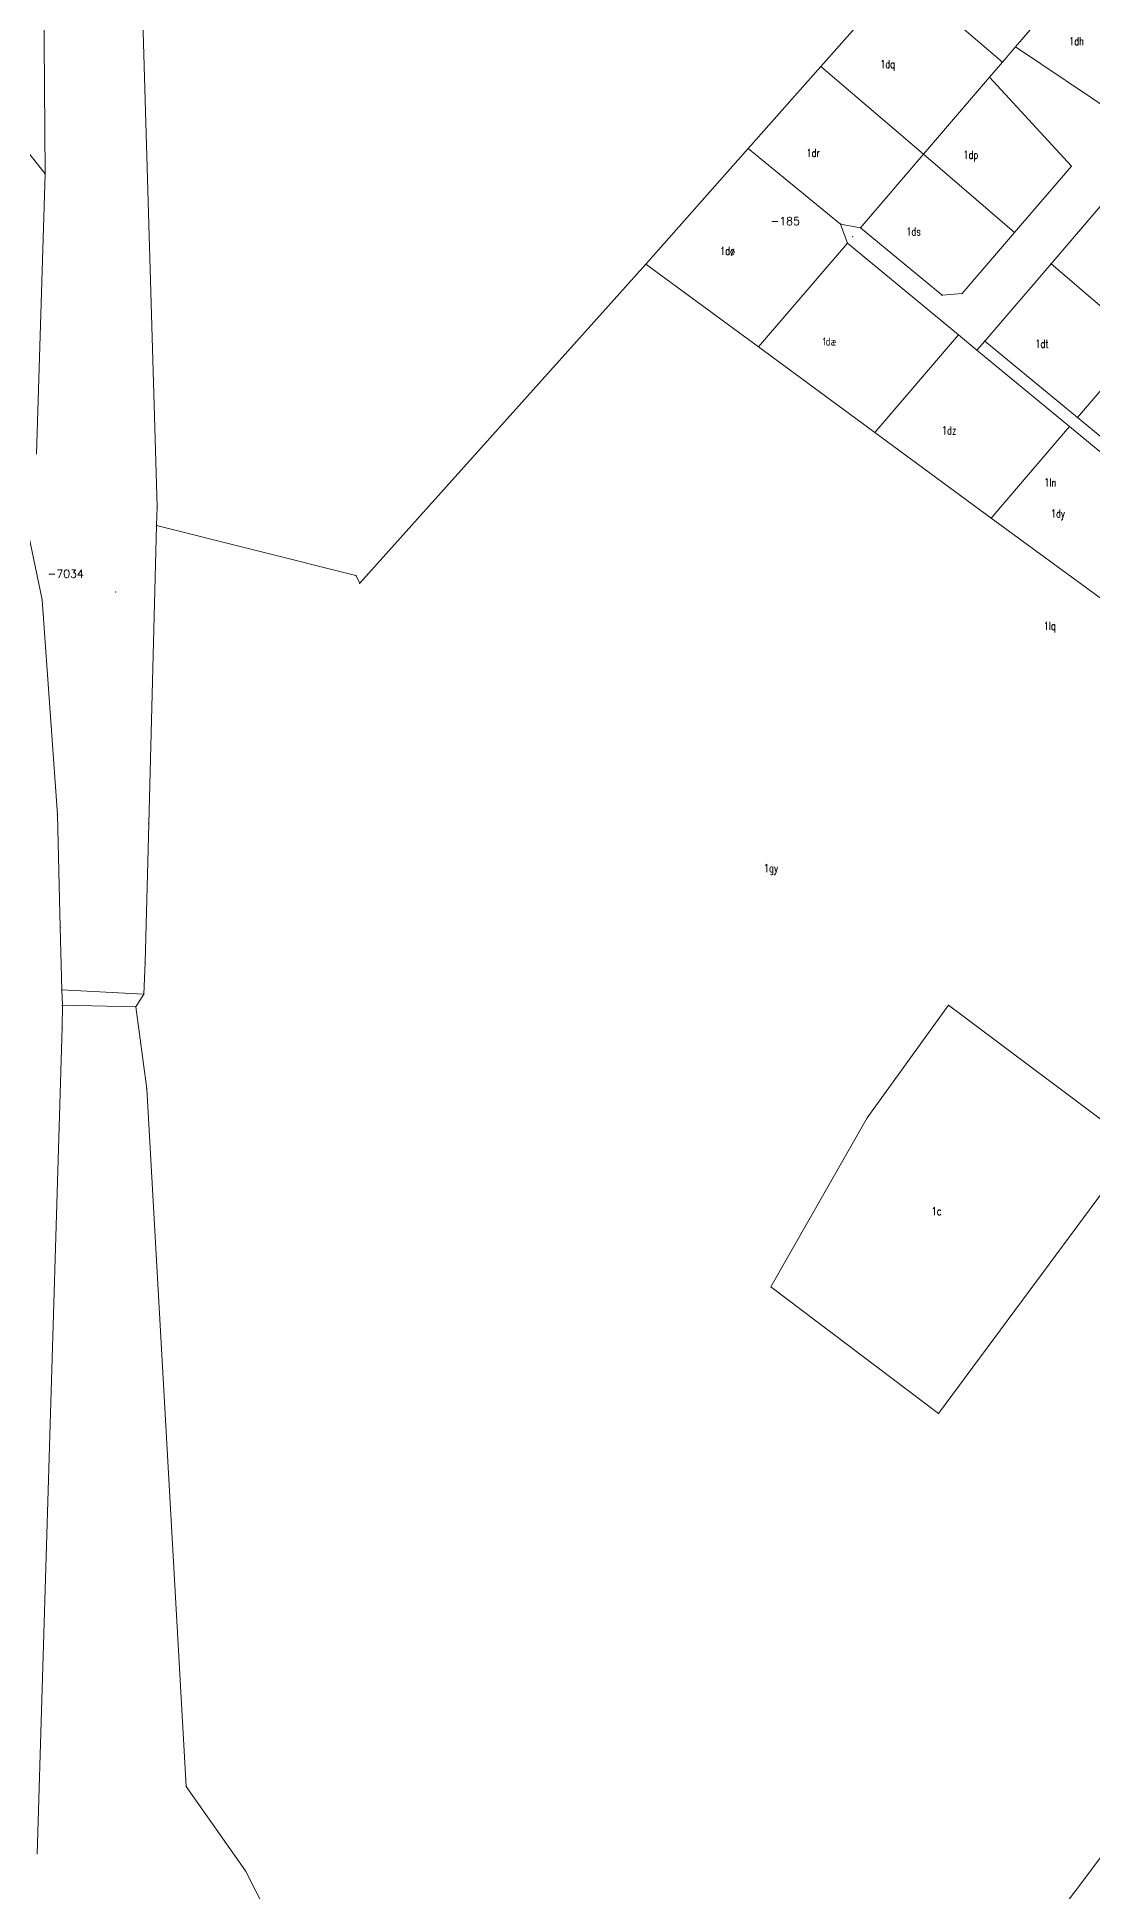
# Model space of a CAD drawing. Header units: millimetres. Extents: x 672113 to 680957, y 6130092 to 6137781.
# Drawn here: x 674181.8 to 674445.5, y 6130581.8 to 6131045.3 of the extents above; entities that cross this region are included whole.
import ezdxf

# ---------------------------------------------------------------- set-up
doc = ezdxf.new("R2010")
doc.units = ezdxf.units.MM
doc.header["$LTSCALE"] = 0.5
doc.layers.add('FIKS_TEKST', color=6, linetype='Continuous', lineweight=5, plot=False)
doc.layers.add('FIKSPUNKT', color=1, linetype='Continuous', lineweight=5, plot=False)
doc.layers.add('MATRNR', color=12, linetype='Continuous')
for name, color, linetype, lineweight in [('OPTAGETVEJ', 1, 'Continuous', 5), ('skel', 142, 'Continuous', 5), ('SKELKREDS', 1, 'Continuous', 5), ('SKELPKT', 1, 'Continuous', 5)]:
    doc.layers.add(name, color=color, linetype=linetype, lineweight=lineweight)
doc.styles.get("Standard").update_dxf_attribs({"font": 'romans.shx', "width": 0.75})

msp = doc.modelspace()

# ---------------------------------------------------------------- linework, layer by layer
at = {"layer": 'FIKSPUNKT', "color": 6}
for p in [(674385.52, 6130995.44), (674201.4, 6130906.65)]:
    msp.add_point(p, dxfattribs=at)
at = {"layer": 'OPTAGETVEJ', "color": 8}
for p, q in [((674187.93, 6130807.24), (674208.46, 6130806.17)), ((674188.09, 6130803.39), (674206.46, 6130803))]:
    msp.add_line(p, q, dxfattribs=at)
at = {"layer": 'skel', "color": 40}
for p, q in [((674010.21, 6131230.5), (674183.75, 6131011.14)), ((674182.09, 6131230.53), (674183.75, 6131011.14)), ((674204.34, 6131180.16), (674211.74, 6130927.92)), ((674445.09, 6131064.9), (674426.21, 6131042.88)), ((674377.54, 6131037.99), (674397.64, 6131060.74)), ((674397.64, 6131060.74), (674422.96, 6131039.09)), ((674426.21, 6131042.88), (674422.96, 6131039.09)), ((674426.21, 6131042.88), (674451.29, 6131026.05)), ((674359.43, 6131017.49), (674377.54, 6131037.99)), ((674377.54, 6131037.99), (674403.2, 6131016.05)), ((674422.96, 6131039.09), (674419.7, 6131035.29)), ((674419.7, 6131035.29), (674403.2, 6131016.05)), ((674419.7, 6131035.29), (674440.16, 6131013.07)), ((674333.87, 6130988.57), (674359.43, 6131017.49)), ((674359.43, 6131017.49), (674382.5, 6130998.61)), ((674403.2, 6131016.05), (674387.44, 6130997.68)), ((674403.2, 6131016.05), (674425.97, 6130996.52)), ((674440.16, 6131013.07), (674425.97, 6130996.52)), ((674183.75, 6131011.14), (674181.6, 6130941.08)), ((674449.27, 6131005.26), (674435.07, 6130988.71)), ((674387.44, 6130997.68), (674382.5, 6130998.61)), ((674382.5, 6130998.61), (674384.19, 6130993.88)), ((674407.84, 6130980.84), (674387.44, 6130997.68)), ((674425.97, 6130996.52), (674412.88, 6130981.26)), ((674384.19, 6130993.88), (674361.96, 6130967.94)), ((674384.19, 6130993.88), (674411.93, 6130970.94)), ((674262.36, 6130908.86), (674333.87, 6130988.57)), ((674361.96, 6130967.94), (674333.87, 6130988.57)), ((674418.51, 6130969.39), (674435.07, 6130988.71)), ((674457.85, 6130969.18), (674435.07, 6130988.71)), ((674412.88, 6130981.26), (674407.84, 6130980.84)), ((674391.04, 6130946.56), (674361.96, 6130967.94)), ((674411.93, 6130970.94), (674391.04, 6130946.56)), ((674411.93, 6130970.94), (674416.56, 6130967.12)), ((674416.56, 6130967.12), (674418.51, 6130969.39)), ((674416.56, 6130967.12), (674439.68, 6130948)), ((674441.64, 6130950.27), (674418.51, 6130969.39)), ((674457.85, 6130969.18), (674441.64, 6130950.27)), ((674464.77, 6130931.16), (674441.64, 6130950.27)), ((674420.07, 6130925.14), (674391.04, 6130946.56)), ((674439.68, 6130948), (674420.07, 6130925.14)), ((674439.68, 6130948), (674462.85, 6130928.93)), ((674178.36, 6130927.14), (674182.99, 6130904.68)), ((674211.74, 6130927.92), (674211.62, 6130923.31)), ((674447.97, 6130904.68), (674420.07, 6130925.14)), ((674211.62, 6130923.31), (674209.65, 6130848.75)), ((674211.62, 6130923.31), (674261.41, 6130910.82)), ((674261.41, 6130910.82), (674262.36, 6130908.86)), ((674182.99, 6130904.68), (674186.85, 6130851)), ((674186.85, 6130851), (674187.54, 6130822.84)), ((674209.65, 6130848.75), (674208.74, 6130814.03)), ((674187.54, 6130822.84), (674187.93, 6130807.24)), ((674208.74, 6130814.03), (674208.46, 6130806.17)), ((674187.93, 6130807.24), (674188.09, 6130803.39)), ((674208.46, 6130806.17), (674206.46, 6130803)), ((674188.09, 6130803.39), (674188.01, 6130797.79)), ((674206.46, 6130803), (674209.14, 6130782.52)), ((674409.43, 6130803.39), (674389.16, 6130775.24)), ((674456.39, 6130768.18), (674409.43, 6130803.39)), ((674188.01, 6130797.79), (674181.74, 6130591.25)), ((674599.51, 6130792.91), (674419.94, 6130553.79)), ((674209.14, 6130782.52), (674219.03, 6130608.14)), ((674389.16, 6130775.24), (674365.07, 6130732.99)), ((674406.98, 6130701.33), (674456.39, 6130768.18)), ((674365.07, 6130732.99), (674406.98, 6130701.33)), ((674219.03, 6130608.14), (674233.79, 6130587.05)), ((674233.79, 6130587.05), (674245.37, 6130564.44))]:
    msp.add_line(p, q, dxfattribs=at)
at = {"layer": 'SKELKREDS', "color": 250, "true_color": 0x333333}
for p in [(674426.21, 6131042.88), (674377.54, 6131037.99), (674422.96, 6131039.09), (674419.7, 6131035.29), (674359.43, 6131017.49), (674403.2, 6131016.05), (674440.16, 6131013.07), (674382.5, 6130998.61), (674387.44, 6130997.68), (674425.97, 6130996.52), (674384.19, 6130993.88), (674333.87, 6130988.57), (674435.07, 6130988.71), (674407.84, 6130980.84), (674412.88, 6130981.26), (674361.96, 6130967.94), (674411.93, 6130970.94), (674418.51, 6130969.39), (674441.64, 6130950.27), (674391.04, 6130946.56), (674439.68, 6130948), (674420.07, 6130925.14)]:
    msp.add_point(p, dxfattribs=at)
at = {"layer": 'SKELPKT', "color": 250, "true_color": 0x333333}
for p in [(674183.75, 6131011.14), (674211.74, 6130927.92), (674182.99, 6130904.68), (674186.85, 6130851), (674209.65, 6130848.75), (674187.54, 6130822.84), (674208.74, 6130814.03), (674187.93, 6130807.24), (674208.46, 6130806.17), (674188.09, 6130803.39), (674206.46, 6130803), (674188.01, 6130797.79), (674209.14, 6130782.52), (674219.03, 6130608.14), (674233.79, 6130587.05)]:
    msp.add_point(p, dxfattribs=at)
at = {"layer": 'SKELPKT', "color": 253, "true_color": 0x999999}
for p in [(674416.56, 6130967.12), (674211.62, 6130923.31), (674261.41, 6130910.82), (674262.36, 6130908.86), (674409.43, 6130803.39), (674389.16, 6130775.24), (674365.07, 6130732.99), (674406.98, 6130701.33)]:
    msp.add_point(p, dxfattribs=at)

# ---------------------------------------------------------------- texts
at = {"layer": 'FIKS_TEKST'}
for s, p in [('-185', (674364.94, 6130998.37)), ('-7034', (674184.34, 6130910.23))]:
    msp.add_text(s, height=2, dxfattribs=at).set_placement(p)
at = {"layer": 'MATRNR', "width": 0.75}
for s, p in [('1dh', (674439.58, 6131043.32)), ('1dq', (674392.38, 6131037.6)), ('1dr', (674373.97, 6131015.38)), ('1dp', (674413.18, 6131014.94)), ('1ds', (674398.91, 6130995.75)), ('1dø', (674352.39, 6130990.9)), ('1dæ', (674378.01, 6130968.26)), ('1dt', (674431.16, 6130967.71)), ('1dz', (674407.81, 6130946.04)), ('1ln', (674433.36, 6130933.06)), ('1dy', (674435.03, 6130925.25)), ('1lq', (674433.24, 6130897.18)), ('1gy', (674363.34, 6130836.65)), ('1c', (674405.26, 6130750.92))]:
    msp.add_text(s, height=2, dxfattribs=at).set_placement(p)

doc.saveas('drawing.dxf')
